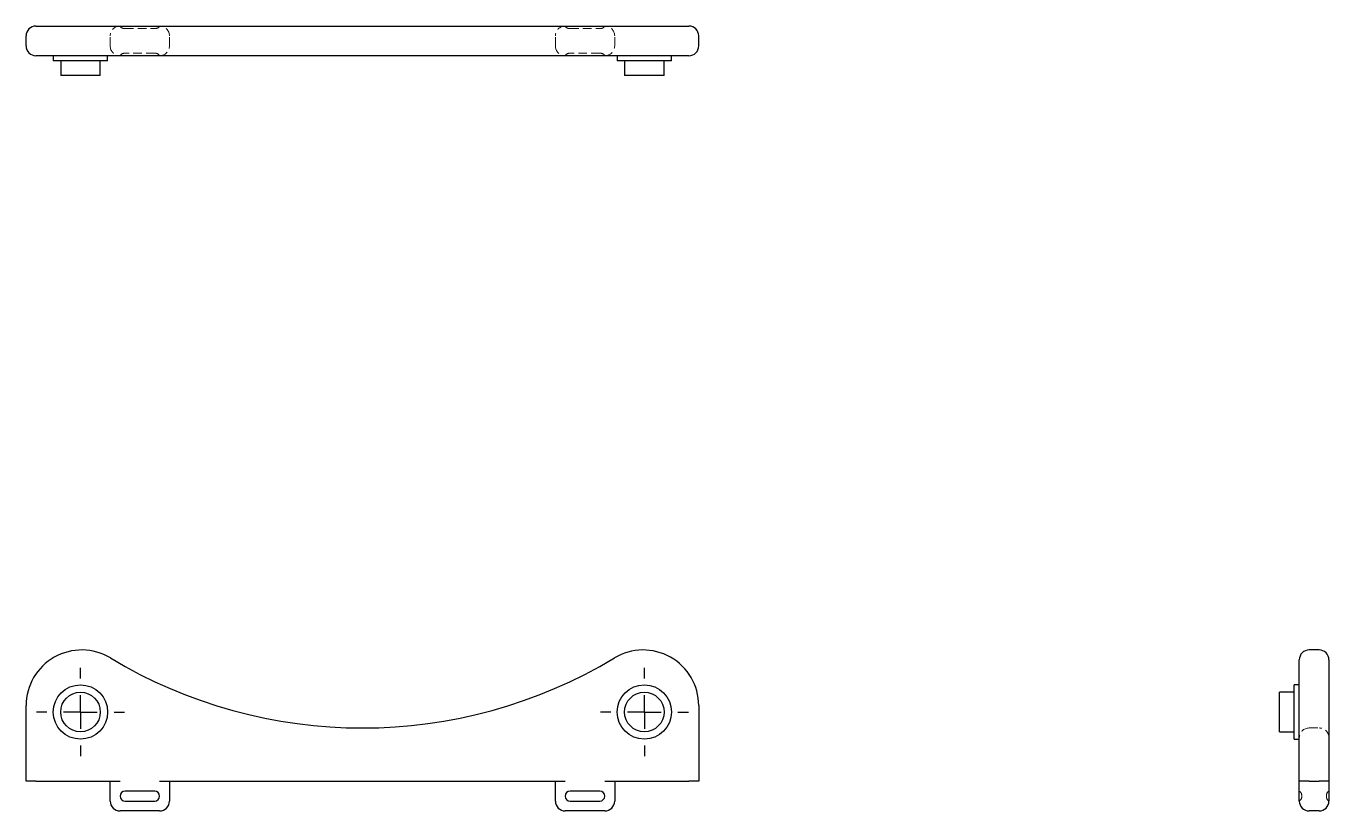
# Model space of a CAD drawing. Header units: millimetres. Extents: x 33 to 227, y 45 to 162.
import ezdxf

# ---------------------------------------------------------------- set-up
doc = ezdxf.new("R2010")
doc.units = ezdxf.units.MM
doc.linetypes.add('HIDDEN', pattern=[1.905, 1.27, -0.635])
doc.layers.add('10', color=7, linetype='Continuous')

# ---------------------------------------------------------------- blocks, each defined once
blk = doc.blocks.new('SW_CENTERMARKSYMBOL_0')
at = {"layer": '10', "color": 0}
for p, q in [((0, 5), (0, 6.54)), ((0, 0), (0, 2.5)), ((-5, 0), (-6.54, 0)), ((0, 0), (-2.5, 0)), ((0, 0), (0, -2.5)), ((0, 0), (2.5, 0)), ((5, 0), (6.54, 0)), ((0, -5), (0, -6.54))]:
    blk.add_line(p, q, dxfattribs=at)
blk = doc.blocks.new('SW_CENTERMARKSYMBOL_1')
at = {"layer": '10', "color": 0}
for p, q in [((0, 5), (0, 6.54)), ((0, 0), (0, 2.5)), ((-5, 0), (-6.54, 0)), ((0, 0), (-2.5, 0)), ((0, 0), (0, -2.5)), ((0, 0), (2.5, 0)), ((5, 0), (6.54, 0)), ((0, -5), (0, -6.54))]:
    blk.add_line(p, q, dxfattribs=at)

msp = doc.modelspace()

# ---------------------------------------------------------------- linework, layer by layer
at = {"color": 7, "linetype": 'Continuous', "lineweight": 25}
for p, q in [((34.47, 161.68), (44.78, 161.68)), ((44.78, 161.68), (121.22, 161.68)), ((121.22, 161.68), (131.53, 161.68)), ((33, 158.74), (33, 160.21)), ((133, 158.74), (133, 160.21)), ((44.78, 157.26), (34.47, 157.26)), ((37.04, 157.26), (37.04, 156.53)), ((121.22, 157.26), (44.78, 157.26)), ((45.13, 156.53), (45.13, 157.26)), ((120.87, 157.26), (120.87, 156.53)), ((131.53, 157.26), (121.22, 157.26)), ((128.96, 156.53), (128.96, 157.26)), ((45.13, 156.53), (37.04, 156.53)), ((38.15, 156.53), (38.15, 154.32)), ((44.03, 154.32), (44.03, 156.53)), ((128.96, 156.53), (120.87, 156.53)), ((121.97, 156.53), (121.97, 154.32)), ((127.85, 154.32), (127.85, 156.53)), ((44.03, 154.32), (38.15, 154.32)), ((127.85, 154.32), (121.97, 154.32)), ((225.21, 68.96), (223.74, 68.96)), ((222.26, 60.69), (222.26, 67.49)), ((226.68, 67.49), (226.68, 60.69)), ((221.53, 62.69), (219.32, 62.69)), ((219.32, 56.8), (219.32, 62.69)), ((222.26, 63.79), (221.53, 63.79)), ((221.53, 55.7), (221.53, 63.79)), ((33, 49.45), (33, 60.69)), ((133, 60.69), (133, 49.45)), ((222.26, 49.45), (222.26, 60.69)), ((226.68, 60.69), (226.68, 49.45)), ((219.32, 56.8), (221.53, 56.8)), ((221.53, 55.7), (222.26, 55.7)), ((34.47, 49.45), (33, 49.45)), ((34.47, 49.45), (46.97, 49.45)), ((45.5, 46.51), (45.5, 49.45)), ((52.85, 49.45), (113.15, 49.45)), ((54.32, 49.45), (54.32, 46.51)), ((111.68, 46.51), (111.68, 49.45)), ((119.03, 49.45), (131.53, 49.45)), ((120.5, 49.45), (120.5, 46.51)), ((133, 49.45), (131.53, 49.45)), ((223.74, 49.45), (222.26, 49.45)), ((222.26, 47.24), (222.26, 49.45)), ((223.74, 49.45), (225.21, 49.45)), ((226.68, 49.45), (225.21, 49.45)), ((226.68, 49.45), (226.68, 47.24)), ((52.12, 47.98), (47.71, 47.98)), ((47.71, 46.51), (52.12, 46.51)), ((118.29, 47.98), (113.88, 47.98)), ((113.88, 46.51), (118.29, 46.51)), ((222.26, 46.51), (222.26, 47.24)), ((226.68, 47.24), (226.68, 46.51)), ((52.85, 45.04), (46.97, 45.04)), ((119.03, 45.04), (113.15, 45.04)), ((225.21, 45.04), (223.74, 45.04))]:
    msp.add_line(p, q, dxfattribs=at)
at = {"color": 7, "linetype": 'HIDDEN', "lineweight": 18}
for p, q in [((47.61, 161.31), (47.71, 161.31)), ((47.71, 161.31), (52.12, 161.31)), ((52.12, 161.31), (52.22, 161.31)), ((113.78, 161.31), (113.88, 161.31)), ((113.88, 161.31), (118.29, 161.31)), ((118.29, 161.31), (118.39, 161.31)), ((45.5, 158.74), (45.5, 160.21)), ((54.32, 158.74), (54.32, 160.21)), ((111.68, 158.74), (111.68, 160.21)), ((120.5, 158.74), (120.5, 160.21)), ((47.71, 157.63), (47.61, 157.63)), ((52.12, 157.63), (47.71, 157.63)), ((52.22, 157.63), (52.12, 157.63)), ((113.88, 157.63), (113.78, 157.63)), ((118.29, 157.63), (113.88, 157.63)), ((118.39, 157.63), (118.29, 157.63)), ((223.74, 57.37), (225.21, 57.37)), ((222.63, 47.15), (222.63, 47.34)), ((226.31, 47.34), (226.31, 47.15))]:
    msp.add_line(p, q, dxfattribs=at)
at = {"color": 7, "linetype": 'Continuous', "lineweight": 25}
for centre, radius in [((41.09, 59.74), 4.04), ((41.09, 59.74), 2.94), ((124.91, 59.74), 4.04), ((124.91, 59.74), 2.94)]:
    msp.add_circle(centre, radius, dxfattribs=at)
for centre, radius, start, end in [((34.47, 160.21), 1.47, 90, 180), ((131.53, 160.21), 1.47, 0, 90), ((34.47, 158.74), 1.47, 180, 270), ((131.53, 158.74), 1.47, 270, 0), ((41.27, 60.69), 8.27, 58.9482, 180), ((124.73, 60.69), 8.27, 0, 121.0518), ((223.74, 67.49), 1.47, 90, 180), ((225.21, 67.49), 1.47, 0, 90), ((83, 129.99), 72.62, 238.9482, 301.0518), ((46.97, 46.51), 1.47, 180, 270), ((47.71, 47.24), 0.735, 90, 180), ((47.71, 47.24), 0.735, 180, 270), ((52.12, 47.24), 0.735, 0, 90), ((52.12, 47.24), 0.735, 270, 0), ((52.85, 46.51), 1.47, 270, 0), ((113.15, 46.51), 1.47, 180, 270), ((113.88, 47.24), 0.735, 90, 180), ((113.88, 47.24), 0.735, 180, 270), ((118.29, 47.24), 0.735, 0, 90), ((118.29, 47.24), 0.735, 270, 0), ((119.03, 46.51), 1.47, 270, 0), ((223.74, 46.51), 1.47, 180, 270), ((225.21, 46.51), 1.47, 270, 0)]:
    msp.add_arc(centre, radius, start, end, dxfattribs=at)
at = {"color": 7, "linetype": 'HIDDEN', "lineweight": 18}
for centre, radius, start, end in [((46.97, 160.21), 1.47, 90, 180), ((47.61, 162.04), 0.735, 210, 270), ((52.22, 162.04), 0.735, 270, 330), ((52.85, 160.21), 1.47, 0, 90), ((113.15, 160.21), 1.47, 90, 180), ((113.78, 162.04), 0.735, 210, 270), ((118.39, 162.04), 0.735, 270, 330), ((119.03, 160.21), 1.47, 0, 90), ((46.97, 158.74), 1.47, 180, 270), ((47.61, 156.9), 0.735, 90, 150), ((52.22, 156.9), 0.735, 30, 90), ((52.85, 158.74), 1.47, 270, 0), ((113.15, 158.74), 1.47, 180, 270), ((113.78, 156.9), 0.735, 90, 150), ((118.39, 156.9), 0.735, 30, 90), ((119.03, 158.74), 1.47, 270, 0), ((223.74, 55.9), 1.47, 90, 180), ((225.21, 55.9), 1.47, 0, 90), ((221.9, 47.34), 0.735, 0, 60), ((221.9, 47.15), 0.735, 300, 0), ((227.04, 47.34), 0.735, 120, 180), ((227.04, 47.15), 0.735, 180, 240)]:
    msp.add_arc(centre, radius, start, end, dxfattribs=at)

# ---------------------------------------------------------------- block references
at = {"layer": '10'}
for name, p in [('SW_CENTERMARKSYMBOL_0', (41.09, 59.74)), ('SW_CENTERMARKSYMBOL_1', (124.91, 59.74))]:
    msp.add_blockref(name, p, dxfattribs=at)

doc.saveas('drawing.dxf')
